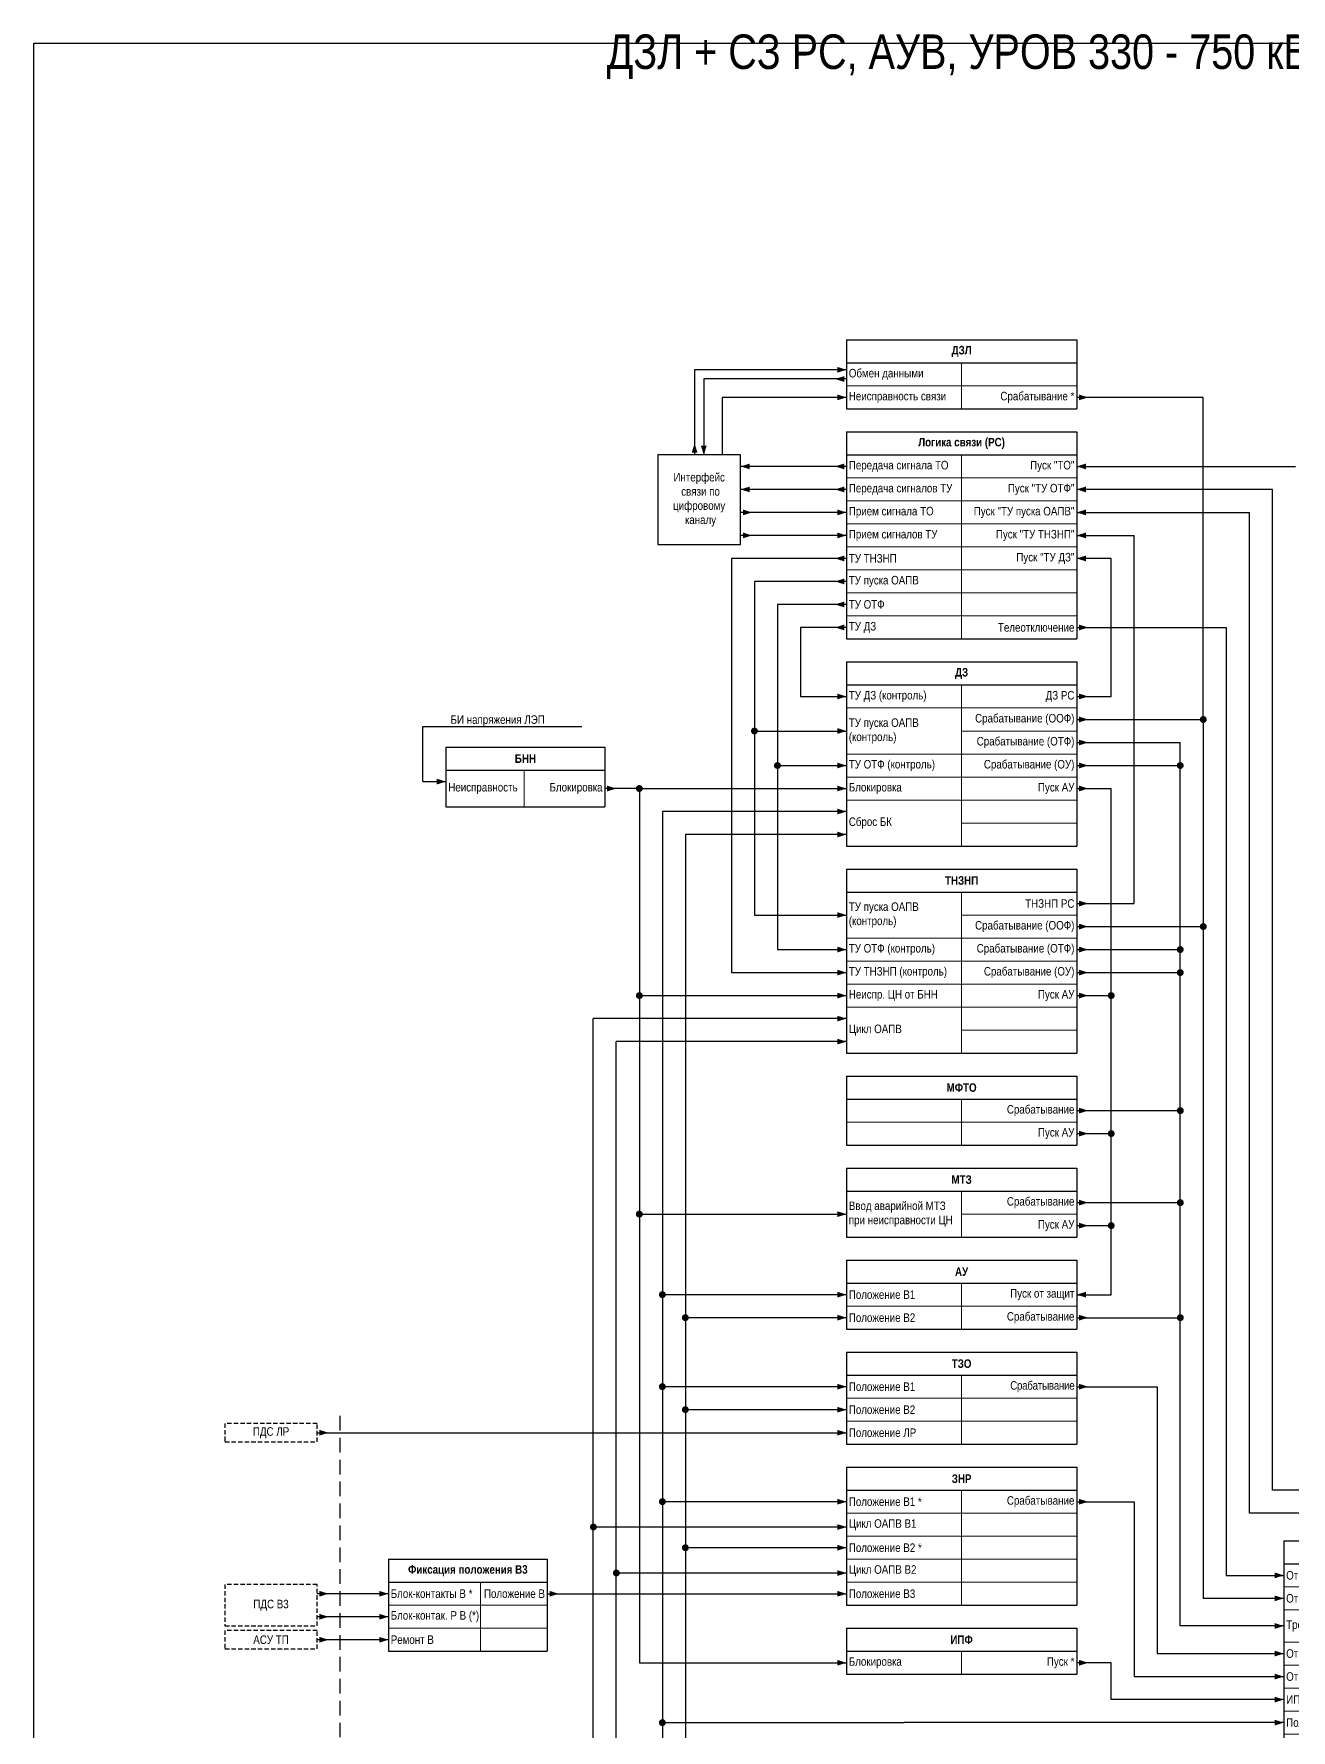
# Model space of a CAD drawing. Header units: millimetres. Extents: x -14593 to 14732, y -17400 to 5232.
# Drawn here: x 3842 to 4388, y -16619 to -15882 of the extents above; entities that cross this region are included whole.
import ezdxf

# ---------------------------------------------------------------- set-up
doc = ezdxf.new("R2010")
doc.units = ezdxf.units.MM
doc.linetypes.add('штриховая2', pattern=[9.525, 6.35, -3.175])
for name, color, linetype, lineweight in [('Основная', 7, 'Continuous', 30), ('Отключение_включение', 1, 'Continuous', 30), ('Цепи внешние', 84, 'Continuous', 30), ('Цепи внутренние', 5, 'Continuous', 30)]:
    doc.layers.add(name, color=color, linetype=linetype, lineweight=lineweight)
doc.styles.add('Narrow', font='ARIALN.TTF')
doc.styles.add('Табл дан', font='ARIALN.TTF')
doc.styles.add('Табл загол', font='ARIALNB.TTF')

# ---------------------------------------------------------------- blocks, each defined once
blk = doc.blocks.new('*T508')
at = {"layer": 'Основная', "color": 0, "linetype": 'ByBlock', "lineweight": -2, "transparency": 16777216}
for p, q in [((0, 0), (100, 0)), ((0, 0), (0, -10)), ((100, 0), (100, -10))]:
    blk.add_line(p, q, dxfattribs=at)
at = {"layer": 'Основная', "color": 0, "linetype": 'ByBlock', "lineweight": 30, "transparency": 16777216}
for p, q in [((0, -10), (100, -10)), ((0, -10), (0, -148)), ((100, -10), (100, -148)), ((0, -148), (100, -148))]:
    blk.add_line(p, q, dxfattribs=at)
at = {"layer": 'Основная', "color": 0, "linetype": 'ByBlock', "lineweight": 18, "transparency": 16777216}
for p, q in [((50, -10), (50, -148)), ((0, -20), (100, -20)), ((0, -30), (100, -30)), ((0, -44), (100, -44)), ((0, -54), (100, -54)), ((0, -64), (100, -64)), ((0, -74), (100, -74)), ((0, -84), (100, -84)), ((0, -94), (100, -94)), ((0, -104), (100, -104)), ((0, -114), (100, -114)), ((0, -124), (100, -124)), ((0, -134), (100, -134))]:
    blk.add_line(p, q, dxfattribs=at)
at = {"layer": 'Основная', "color": 0, "transparency": 16777216, "char_height": 3.7}
for s, insert, width, attachment_point, style in [('{\\C256;Логика отключения}', (50, -5), 97, 5, 'Табл загол'), ('Отключение от ТО', (1, -15), 48, 4, 'Табл дан'), ('Пуск "ТУ пуска ОАПВ"', (99, -15), 48, 6, 'Табл дан'), ('{\\C256;Отключение от БЗ}', (1, -25), 48, 4, 'Табл дан'), ('Пуск "ТУ ОТФ"', (99, -25), 48, 6, 'Табл дан'), ('Трехфазное отключение', (1, -37), 48, 4, 'Табл дан'), ('Пуск "ТО"', (99, -37), 48, 6, 'Табл дан'), ('Отключение от ТЗО', (1, -49), 48, 4, 'Табл дан'), ('Отключение от ЗНР', (1, -59), 48, 4, 'Табл дан'), ('ИПФ *', (1, -69), 48, 4, 'Табл дан'), ('\\A1;Положение В1 *', (1, -79), 48, 4, 'Табл дан'), ('\\A1;Цикл ОАПВ В1', (1, -89), 48, 4, 'Табл дан'), ('Готовность ОАПВ{\\C256; В}1', (1, -99), 48, 4, 'Табл дан'), ('\\A1;Положение В2 *', (1, -109), 48, 4, 'Табл дан'), ('Отключение *', (99, -109), 48, 6, 'Табл дан'), ('\\A1;Цикл ОАПВ В2', (1, -119), 48, 4, 'Табл дан'), ('Пуск УТАПВ', (99, -119), 48, 6, 'Табл дан'), ('Готовность ОАПВ{\\C256; В}2', (1, -129), 48, 4, 'Табл дан'), ('Запрет АПВ', (99, -129), 48, 6, 'Табл дан'), ('Отключение от УРОВ, ЗНР', (1, -141), 48, 4, 'Табл дан')]:
    blk.add_mtext(s, dxfattribs=dict(at, insert=insert, width=width, attachment_point=attachment_point, style=style))
blk = doc.blocks.new('*T509')
at = {"layer": 'Основная', "color": 0, "linetype": 'ByBlock', "lineweight": -2, "transparency": 16777216}
for p, q in [((0, 0), (100, 0)), ((0, 0), (0, -10)), ((100, 0), (100, -10))]:
    blk.add_line(p, q, dxfattribs=at)
at = {"layer": 'Основная', "color": 0, "linetype": 'ByBlock', "lineweight": 30, "transparency": 16777216}
for p, q in [((0, -10), (100, -10)), ((0, -10), (0, -60)), ((100, -10), (100, -60)), ((0, -60), (100, -60))]:
    blk.add_line(p, q, dxfattribs=at)
at = {"layer": 'Основная', "color": 0, "linetype": 'ByBlock', "lineweight": 18, "transparency": 16777216}
for p, q in [((50, -10), (50, -60)), ((0, -20), (100, -20)), ((0, -30), (100, -30)), ((0, -40), (100, -40)), ((0, -50), (100, -50))]:
    blk.add_line(p, q, dxfattribs=at)
at = {"layer": 'Основная', "color": 0, "transparency": 16777216, "char_height": 3.7}
for s, insert, width, attachment_point, style in [('{\\C256;ЗНР}', (50, -5), 97, 5, 'Табл загол'), ('\\A1;Положение В1 *', (1, -15), 48, 4, 'Табл дан'), ('Срабатывание', (99, -15), 48, 6, 'Табл дан'), ('{\\C256;Цикл ОАПВ В1}', (1, -25), 48, 4, 'Табл дан'), ('\\A1;Положение В2 *', (1, -35), 48, 4, 'Табл дан'), ('{\\C256;Цикл ОАПВ }В2', (1, -45), 48, 4, 'Табл дан'), ('\\A1;Положение В3', (1, -55), 48, 4, 'Табл дан')]:
    blk.add_mtext(s, dxfattribs=dict(at, insert=insert, width=width, attachment_point=attachment_point, style=style))
blk = doc.blocks.new('*T510')
at = {"layer": 'Основная', "color": 0, "linetype": 'ByBlock', "lineweight": -2, "transparency": 16777216}
for p, q in [((0, 0), (100, 0)), ((0, 0), (0, -10)), ((100, 0), (100, -10))]:
    blk.add_line(p, q, dxfattribs=at)
at = {"layer": 'Основная', "color": 0, "linetype": 'ByBlock', "lineweight": 30, "transparency": 16777216}
for p, q in [((0, -10), (100, -10)), ((0, -10), (0, -20)), ((100, -10), (100, -20)), ((0, -20), (100, -20))]:
    blk.add_line(p, q, dxfattribs=at)
at = {"layer": 'Основная', "color": 0, "linetype": 'ByBlock', "lineweight": 18, "transparency": 16777216}
blk.add_line((50, -10), (50, -20), dxfattribs=at)
at = {"layer": 'Основная', "color": 0, "transparency": 16777216, "char_height": 3.7}
for s, insert, width, attachment_point, style in [('ИПФ', (50, -5), 97, 5, 'Табл загол'), ('Блокировка', (1, -15), 48, 4, 'Табл дан'), ('Пуск *', (99, -15), 48, 6, 'Табл дан')]:
    blk.add_mtext(s, dxfattribs=dict(at, insert=insert, width=width, attachment_point=attachment_point, style=style))
blk = doc.blocks.new('Point')
at = {"layer": 'Основная', "color": 0, "const_width": 1.5}
blk.add_lwpolyline([(-0.75, 0, 1), (0.75, 0, 1)], format="xyb", close=True, dxfattribs=at)
blk = doc.blocks.new('*T512')
at = {"layer": 'Основная', "color": 0, "linetype": 'ByBlock', "lineweight": -2, "transparency": 16777216}
for p, q in [((0, 0), (100, 0)), ((0, 0), (0, -10)), ((100, 0), (100, -10))]:
    blk.add_line(p, q, dxfattribs=at)
at = {"layer": 'Основная', "color": 0, "linetype": 'ByBlock', "lineweight": 30, "transparency": 16777216}
for p, q in [((0, -10), (100, -10)), ((0, -10), (0, -90)), ((100, -10), (100, -90)), ((0, -90), (100, -90))]:
    blk.add_line(p, q, dxfattribs=at)
at = {"layer": 'Основная', "color": 0, "linetype": 'ByBlock', "lineweight": 18, "transparency": 16777216}
for p, q in [((50, -10), (50, -90)), ((0, -20), (100, -20)), ((0, -30), (100, -30)), ((0, -40), (100, -40)), ((0, -50), (100, -50)), ((0, -60), (100, -60)), ((0, -70), (100, -70)), ((0, -80), (100, -80))]:
    blk.add_line(p, q, dxfattribs=at)
at = {"layer": 'Основная', "color": 0, "transparency": 16777216, "char_height": 3.7}
for s, insert, width, attachment_point, style in [('Логика связи (РС)', (50, -5), 97, 5, 'Табл загол'), ('Передача сигнала ТО ', (1, -15), 48, 4, 'Табл дан'), ('Пуск "ТО"', (99, -15), 48, 6, 'Табл дан'), ('Передача сигналов ТУ', (1, -25), 48, 4, 'Табл дан'), ('Пуск "ТУ ОТФ"', (99, -25), 48, 6, 'Табл дан'), ('Прием сигнала ТО ', (1, -35), 48, 4, 'Табл дан'), ('Пуск "ТУ пуска ОАПВ"', (99, -35), 48, 6, 'Табл дан'), ('Прием сигналов ТУ', (1, -45), 48, 4, 'Табл дан'), ('Пуск "ТУ ТНЗНП" ', (99, -45), 48, 6, 'Табл дан'), ('ТУ ТНЗНП', (1, -55), 48, 4, 'Табл дан'), ('Пуск "ТУ ДЗ"', (99, -55), 48, 6, 'Табл дан'), ('ТУ пуска ОАПВ', (1, -65), 48, 4, 'Табл дан'), ('ТУ ОТФ', (1, -75), 48, 4, 'Табл дан'), ('ТУ ДЗ', (1, -85), 48, 4, 'Табл дан'), ('Телеотключение', (99, -85), 48, 6, 'Табл дан')]:
    blk.add_mtext(s, dxfattribs=dict(at, insert=insert, width=width, attachment_point=attachment_point, style=style))
blk = doc.blocks.new('*T513')
at = {"layer": 'Основная', "color": 0, "linetype": 'ByBlock', "lineweight": -2, "transparency": 16777216}
for p, q in [((0, 0), (100, 0)), ((0, 0), (0, -10)), ((100, 0), (100, -10))]:
    blk.add_line(p, q, dxfattribs=at)
at = {"layer": 'Основная', "color": 0, "linetype": 'ByBlock', "lineweight": 30, "transparency": 16777216}
for p, q in [((0, -10), (100, -10)), ((0, -10), (0, -40)), ((100, -10), (100, -40)), ((0, -40), (100, -40))]:
    blk.add_line(p, q, dxfattribs=at)
at = {"layer": 'Основная', "color": 0, "linetype": 'ByBlock', "lineweight": 18, "transparency": 16777216}
for p, q in [((50, -10), (50, -40)), ((0, -20), (100, -20)), ((0, -30), (100, -30))]:
    blk.add_line(p, q, dxfattribs=at)
at = {"layer": 'Основная', "color": 0, "transparency": 16777216, "char_height": 3.7}
for s, insert, width, attachment_point, style in [('{\\C256;ТЗО}', (50, -5), 97, 5, 'Табл загол'), ('Положение В1', (1, -15), 48, 4, 'Табл дан'), ('{\\T0.95;Срабатывание   }', (99, -15), 48, 6, 'Табл дан'), ('Положение В2', (1, -25), 48, 4, 'Табл дан'), ('Положение ЛР', (1, -35), 48, 4, 'Табл дан')]:
    blk.add_mtext(s, dxfattribs=dict(at, insert=insert, width=width, attachment_point=attachment_point, style=style))
blk = doc.blocks.new('*T511')
at = {"layer": 'Основная', "color": 0, "linetype": 'ByBlock', "lineweight": -2, "transparency": 16777216}
for p, q in [((0, 0), (69, 0)), ((0, 0), (0, -10)), ((69, 0), (69, -10))]:
    blk.add_line(p, q, dxfattribs=at)
at = {"layer": 'Основная', "color": 0, "linetype": 'ByBlock', "lineweight": 30, "transparency": 16777216}
for p, q in [((0, -10), (69, -10)), ((0, -10), (0, -26)), ((69, -10), (69, -26)), ((0, -26), (69, -26))]:
    blk.add_line(p, q, dxfattribs=at)
at = {"layer": 'Основная', "color": 0, "linetype": 'ByBlock', "lineweight": 18, "transparency": 16777216}
blk.add_line((34, -10), (34, -26), dxfattribs=at)
at = {"layer": 'Основная', "color": 0, "transparency": 16777216, "char_height": 3.7}
for s, insert, width, attachment_point, style in [('{\\C256;БНН}', (34.5, -5), 66, 5, 'Табл загол'), ('Неисправность', (1, -18), 32, 4, 'Табл дан'), ('Блокировка', (68, -18), 33, 6, 'Табл дан')]:
    blk.add_mtext(s, dxfattribs=dict(at, insert=insert, width=width, attachment_point=attachment_point, style=style))
blk = doc.blocks.new('*T502')
at = {"layer": 'Основная', "color": 0, "linetype": 'ByBlock', "lineweight": -2, "transparency": 16777216}
for p, q in [((0, 0), (69, 0)), ((0, 0), (0, -10)), ((69, 0), (69, -10))]:
    blk.add_line(p, q, dxfattribs=at)
at = {"layer": 'Основная', "color": 0, "linetype": 'ByBlock', "lineweight": 30, "transparency": 16777216}
for p, q in [((0, -10), (69, -10)), ((0, -10), (0, -40)), ((69, -10), (69, -40)), ((0, -40), (69, -40))]:
    blk.add_line(p, q, dxfattribs=at)
at = {"layer": 'Основная', "color": 0, "linetype": 'ByBlock', "lineweight": 18, "transparency": 16777216}
for p, q in [((40, -10), (40, -40)), ((0, -20), (69, -20)), ((0, -30), (69, -30))]:
    blk.add_line(p, q, dxfattribs=at)
at = {"layer": 'Основная', "color": 0, "transparency": 16777216, "char_height": 3.7}
for s, insert, width, attachment_point, style in [('Фиксация положения В3', (34.5, -5), 66, 5, 'Табл загол'), ('Блок-контакты В *', (1, -15), 38, 4, 'Табл дан'), ('\\A1;Положение В', (68, -15), 27, 6, 'Табл дан'), ('Блок-контак. Р В (*)', (1, -25), 38, 4, 'Табл дан'), ('Ремонт В', (1, -35), 38, 4, 'Табл дан')]:
    blk.add_mtext(s, dxfattribs=dict(at, insert=insert, width=width, attachment_point=attachment_point, style=style))
blk = doc.blocks.new('*T503')
at = {"layer": 'Основная', "color": 0, "linetype": 'ByBlock', "lineweight": -2, "transparency": 16777216}
for p, q in [((0, 0), (100, 0)), ((0, 0), (0, -10)), ((100, 0), (100, -10))]:
    blk.add_line(p, q, dxfattribs=at)
at = {"layer": 'Основная', "color": 0, "linetype": 'ByBlock', "lineweight": 30, "transparency": 16777216}
for p, q in [((0, -10), (100, -10)), ((0, -10), (0, -80)), ((100, -10), (100, -80)), ((0, -80), (100, -80))]:
    blk.add_line(p, q, dxfattribs=at)
at = {"layer": 'Основная', "color": 0, "linetype": 'ByBlock', "lineweight": 18, "transparency": 16777216}
for p, q in [((50, -10), (50, -80)), ((50, -20), (100, -20)), ((0, -30), (100, -30)), ((0, -40), (100, -40)), ((0, -50), (100, -50)), ((0, -60), (100, -60)), ((50, -70), (100, -70))]:
    blk.add_line(p, q, dxfattribs=at)
at = {"layer": 'Основная', "color": 0, "transparency": 16777216, "char_height": 3.7}
for s, insert, width, attachment_point, style in [('{\\C256;ТНЗНП}', (50, -5), 97, 5, 'Табл загол'), ('ТУ пуска ОАПВ (контроль)', (1, -20), 48, 4, 'Табл дан'), ('ТНЗНП РС', (99, -15), 48, 6, 'Табл дан'), ('Срабатывание (ООФ)', (99, -25), 48, 6, 'Табл дан'), ('ТУ ОТФ (контроль)', (1, -35), 48, 4, 'Табл дан'), ('Срабатывание (ОТФ)', (99, -35), 48, 6, 'Табл дан'), ('ТУ ТНЗНП (контроль)', (1, -45), 48, 4, 'Табл дан'), ('Срабатывание (ОУ)', (99, -45), 48, 6, 'Табл дан'), ('{\\C256;Неиспр. ЦН от БНН}', (1, -55), 48, 4, 'Табл дан'), ('Пуск АУ', (99, -55), 48, 6, 'Табл дан'), ('Цикл ОАПВ', (1, -70), 48, 4, 'Табл дан')]:
    blk.add_mtext(s, dxfattribs=dict(at, insert=insert, width=width, attachment_point=attachment_point, style=style))
blk = doc.blocks.new('*T504')
at = {"layer": 'Основная', "color": 0, "linetype": 'ByBlock', "lineweight": -2, "transparency": 16777216}
for p, q in [((0, 0), (100, 0)), ((0, 0), (0, -10)), ((100, 0), (100, -10))]:
    blk.add_line(p, q, dxfattribs=at)
at = {"layer": 'Основная', "color": 0, "linetype": 'ByBlock', "lineweight": 30, "transparency": 16777216}
for p, q in [((0, -10), (100, -10)), ((0, -10), (0, -30)), ((100, -10), (100, -30)), ((0, -30), (100, -30))]:
    blk.add_line(p, q, dxfattribs=at)
at = {"layer": 'Основная', "color": 0, "linetype": 'ByBlock', "lineweight": 18, "transparency": 16777216}
for p, q in [((50, -10), (50, -30)), ((0, -20), (100, -20))]:
    blk.add_line(p, q, dxfattribs=at)
at = {"layer": 'Основная', "color": 0, "transparency": 16777216, "char_height": 3.7}
for s, insert, width, attachment_point, style in [('{\\C256;МФТО}', (50, -5), 97, 5, 'Табл загол'), ('Срабатывание ', (99, -15), 48, 6, 'Табл дан'), ('Пуск АУ', (99, -25), 48, 6, 'Табл дан')]:
    blk.add_mtext(s, dxfattribs=dict(at, insert=insert, width=width, attachment_point=attachment_point, style=style))
blk = doc.blocks.new('*T505')
at = {"layer": 'Основная', "color": 0, "linetype": 'ByBlock', "lineweight": -2, "transparency": 16777216}
for p, q in [((0, 0), (100, 0)), ((0, 0), (0, -10)), ((100, 0), (100, -10))]:
    blk.add_line(p, q, dxfattribs=at)
at = {"layer": 'Основная', "color": 0, "linetype": 'ByBlock', "lineweight": 30, "transparency": 16777216}
for p, q in [((0, -10), (100, -10)), ((0, -10), (0, -30)), ((100, -10), (100, -30)), ((0, -30), (100, -30))]:
    blk.add_line(p, q, dxfattribs=at)
at = {"layer": 'Основная', "color": 0, "linetype": 'ByBlock', "lineweight": 18, "transparency": 16777216}
for p, q in [((50, -10), (50, -30)), ((50, -20), (100, -20))]:
    blk.add_line(p, q, dxfattribs=at)
at = {"layer": 'Основная', "color": 0, "transparency": 16777216, "char_height": 3.7}
for s, insert, width, attachment_point, style in [('{\\C256;МТЗ}', (50, -5), 97, 5, 'Табл загол'), ('Ввод аварийной МТЗ при неисправности ЦН', (1, -20), 48, 4, 'Табл дан'), ('Срабатывание', (99, -15), 48, 6, 'Табл дан'), ('Пуск АУ', (99, -25), 48, 6, 'Табл дан')]:
    blk.add_mtext(s, dxfattribs=dict(at, insert=insert, width=width, attachment_point=attachment_point, style=style))
blk = doc.blocks.new('*T506')
at = {"layer": 'Основная', "color": 0, "linetype": 'ByBlock', "lineweight": -2, "transparency": 16777216}
for p, q in [((0, 0), (100, 0)), ((0, 0), (0, -10)), ((100, 0), (100, -10))]:
    blk.add_line(p, q, dxfattribs=at)
at = {"layer": 'Основная', "color": 0, "linetype": 'ByBlock', "lineweight": 30, "transparency": 16777216}
for p, q in [((0, -10), (100, -10)), ((0, -10), (0, -30)), ((100, -10), (100, -30)), ((0, -30), (100, -30))]:
    blk.add_line(p, q, dxfattribs=at)
at = {"layer": 'Основная', "color": 0, "linetype": 'ByBlock', "lineweight": 18, "transparency": 16777216}
for p, q in [((50, -10), (50, -30)), ((0, -20), (100, -20))]:
    blk.add_line(p, q, dxfattribs=at)
at = {"layer": 'Основная', "color": 0, "transparency": 16777216, "char_height": 3.7}
for s, insert, width, attachment_point, style in [('{\\C256;АУ}', (50, -5), 97, 5, 'Табл загол'), ('Положение В1', (1, -15), 48, 4, 'Табл дан'), ('Пуск от защит', (99, -15), 48, 6, 'Табл дан'), ('Положение В2', (1, -25), 48, 4, 'Табл дан'), ('Срабатывание', (99, -25), 48, 6, 'Табл дан')]:
    blk.add_mtext(s, dxfattribs=dict(at, insert=insert, width=width, attachment_point=attachment_point, style=style))
blk = doc.blocks.new('*T507')
at = {"layer": 'Основная', "color": 0, "linetype": 'ByBlock', "lineweight": -2, "transparency": 16777216}
for p, q in [((0, 0), (100, 0)), ((0, 0), (0, -10)), ((100, 0), (100, -10))]:
    blk.add_line(p, q, dxfattribs=at)
at = {"layer": 'Основная', "color": 0, "linetype": 'ByBlock', "lineweight": 30, "transparency": 16777216}
for p, q in [((0, -10), (100, -10)), ((0, -10), (0, -80)), ((100, -10), (100, -80)), ((0, -80), (100, -80))]:
    blk.add_line(p, q, dxfattribs=at)
at = {"layer": 'Основная', "color": 0, "linetype": 'ByBlock', "lineweight": 18, "transparency": 16777216}
for p, q in [((50, -10), (50, -80)), ((0, -20), (100, -20)), ((50, -30), (100, -30)), ((0, -40), (100, -40)), ((0, -50), (100, -50)), ((0, -60), (100, -60)), ((50, -70), (100, -70))]:
    blk.add_line(p, q, dxfattribs=at)
at = {"layer": 'Основная', "color": 0, "transparency": 16777216, "char_height": 3.7}
for s, insert, width, attachment_point, style in [('{\\C256;ДЗ}', (50, -5), 97, 5, 'Табл загол'), ('ТУ ДЗ (контроль)', (1, -15), 48, 4, 'Табл дан'), ('ДЗ РС', (99, -15), 48, 6, 'Табл дан'), ('ТУ пуска ОАПВ (контроль)', (1, -30), 48, 4, 'Табл дан'), ('Срабатывание (ООФ)', (99, -25), 48, 6, 'Табл дан'), ('Срабатывание (ОТФ)', (99, -35), 48, 6, 'Табл дан'), ('ТУ ОТФ (контроль)', (1, -45), 48, 4, 'Табл дан'), ('Срабатывание (ОУ)', (99, -45), 48, 6, 'Табл дан'), ('{\\C256;Блокировка}', (1, -55), 48, 4, 'Табл дан'), ('Пуск АУ', (99, -55), 48, 6, 'Табл дан'), ('Сброс БК', (1, -70), 48, 4, 'Табл дан')]:
    blk.add_mtext(s, dxfattribs=dict(at, insert=insert, width=width, attachment_point=attachment_point, style=style))
blk = doc.blocks.new('*T523')
at = {"layer": 'Основная', "color": 0, "linetype": 'ByBlock', "lineweight": -2, "transparency": 16777216}
for p, q in [((0, 0), (100, 0)), ((0, 0), (0, -10)), ((100, 0), (100, -10))]:
    blk.add_line(p, q, dxfattribs=at)
at = {"layer": 'Основная', "color": 0, "linetype": 'ByBlock', "lineweight": 30, "transparency": 16777216}
for p, q in [((0, -10), (100, -10)), ((0, -10), (0, -30)), ((100, -10), (100, -30)), ((0, -30), (100, -30))]:
    blk.add_line(p, q, dxfattribs=at)
at = {"layer": 'Основная', "color": 0, "linetype": 'ByBlock', "lineweight": 18, "transparency": 16777216}
for p, q in [((50, -10), (50, -30)), ((0, -20), (100, -20))]:
    blk.add_line(p, q, dxfattribs=at)
at = {"layer": 'Основная', "color": 0, "transparency": 16777216, "char_height": 3.7}
for s, insert, width, attachment_point, style in [('ДЗЛ', (50, -5), 97, 5, 'Табл загол'), ('{\\C256;Обмен данными}', (1, -15), 48, 4, 'Табл дан'), ('{\\C256;Неисправность связи}', (1, -25), 48, 4, 'Табл дан'), ('Срабатывание * ', (99, -25), 48, 6, 'Табл дан')]:
    blk.add_mtext(s, dxfattribs=dict(at, insert=insert, width=width, attachment_point=attachment_point, style=style))

msp = doc.modelspace()

# ---------------------------------------------------------------- linework, layer by layer
at = {"layer": 'Основная', "ltscale": 0.3}
msp.add_lwpolyline([(4149, -16065), (4113, -16065), (4113, -16104), (4149, -16104)], close=True, dxfattribs=at)
at = {"layer": 'Отключение_включение'}
msp.add_lwpolyline([(3842, -15886), (4761, -15886), (4761, -17172), (3842, -17172)], close=True, dxfattribs=at)
at = {"layer": 'Отключение_включение', "ltscale": 0.3}
for points in [[(4300, -16040, 0, 2.5, 0), (4296, -16040, 0, 0, 0)], [(4149, -16070, 0, 2.5, 0), (4153, -16070, 0, 0, 0)], [(4190, -16070, 0, 2.5, 0), (4194, -16070, 0, 0, 0)], [(4295, -16070, 0, 2.5, 0), (4299, -16070, 0, 0, 0)], [(4154, -16090, 0, 2.5, 0), (4150, -16090, 0, 0, 0)], [(4195, -16090, 0, 2.5, 0), (4191, -16090, 0, 0, 0)], [(4300, -16140, 0, 2.5, 0), (4296, -16140, 0, 0, 0)], [(4300, -16180, 0, 2.5, 0), (4296, -16180, 0, 0, 0)], [(4300, -16190, 0, 2.5, 0), (4296, -16190, 0, 0, 0)], [(4300, -16200, 0, 2.5, 0), (4296, -16200, 0, 0, 0)], [(4300, -16270, 0, 2.5, 0), (4296, -16270, 0, 0, 0)], [(4300, -16280, 0, 2.5, 0), (4296, -16280, 0, 0, 0)], [(4300, -16290, 0, 2.5, 0), (4296, -16290, 0, 0, 0)], [(4300, -16350, 0, 2.5, 0), (4296, -16350, 0, 0, 0)], [(4300, -16390, 0, 2.5, 0), (4296, -16390, 0, 0, 0)], [(4300, -16440, 0, 2.5, 0), (4296, -16440, 0, 0, 0)], [(4300, -16470, 0, 2.5, 0), (4296, -16470, 0, 0, 0)], [(4300, -16520, 0, 2.5, 0), (4296, -16520, 0, 0, 0)], [(4385, -16552, 0, 2.5, 0), (4381, -16552, 0, 0, 0)], [(4385, -16562, 0, 2.5, 0), (4381, -16562, 0, 0, 0)], [(4385, -16574, 0, 2.5, 0), (4381, -16574, 0, 0, 0)], [(4385, -16586, 0, 2.5, 0), (4381, -16586, 0, 0, 0)], [(4385, -16596, 0, 2.5, 0), (4381, -16596, 0, 0, 0)]]:
    msp.add_lwpolyline(points, format="xyseb", dxfattribs=at)
for points in [[(4350, -16040), (4295, -16040)], [(4195, -16070), (4149, -16070)], [(4295, -16070), (4390, -16070)], [(4195, -16090), (4149, -16090)], [(4295, -16140), (4360, -16140)], [(4360, -16140), (4360, -16552)], [(4350, -16180), (4350, -16562)], [(4340, -16574), (4340, -16190)], [(4295, -16270), (4350, -16270)], [(4295, -16280), (4340, -16280), (4340, -16280)], [(4295, -16350), (4340, -16350)], [(4295, -16390), (4340, -16390)], [(4295, -16440), (4340, -16440)], [(4295, -16470), (4330, -16470)], [(4295, -16520), (4320, -16520)], [(4360, -16552), (4385, -16552)], [(4385, -16562), (4350, -16562)], [(4385, -16574), (4340, -16574)]]:
    msp.add_lwpolyline(points, dxfattribs=at)
at = {"layer": 'Отключение_включение'}
for points in [[(4350, -16180), (4350, -16040)], [(4295, -16180), (4350, -16180)], [(4295, -16190), (4340, -16190)], [(4295, -16200), (4340, -16200)], [(4295, -16290), (4340, -16290)], [(4330, -16470), (4330, -16586)], [(4320, -16520), (4320, -16596)], [(4330, -16586), (4385, -16586)], [(4320, -16596), (4385, -16596)]]:
    msp.add_lwpolyline(points, dxfattribs=at)
at = {"layer": 'Цепи внешние', "linetype": 'штриховая2', "ltscale": 0.3}
for points in [[(3965, -16486), (3925, -16486), (3925, -16494), (3965, -16494)], [(3965, -16556), (3925, -16556), (3925, -16574), (3965, -16574)], [(3965, -16576), (3925, -16576), (3925, -16584), (3965, -16584)]]:
    msp.add_lwpolyline(points, close=True, dxfattribs=at)
at = {"layer": 'Цепи внешние', "ltscale": 0.3}
for points in [[(3970, -16490, 0, 2.5, 0), (3966, -16490, 0, 0, 0)], [(4195, -16490, 0, 2.5, 0), (4191, -16490, 0, 0, 0)], [(3970, -16560, 0, 2.5, 0), (3966, -16560, 0, 0, 0)], [(3996, -16560, 0, 2.5, 0), (3992, -16560, 0, 0, 0)], [(3970, -16570, 0, 2.5, 0), (3966, -16570, 0, 0, 0)], [(3996, -16570, 0, 2.5, 0), (3992, -16570, 0, 0, 0)], [(3970, -16580, 0, 2.5, 0), (3966, -16580, 0, 0, 0)], [(3996, -16580, 0, 2.5, 0), (3992, -16580, 0, 0, 0)]]:
    msp.add_lwpolyline(points, format="xyseb", dxfattribs=at)
at = {"layer": 'Цепи внешние'}
for points in [[(3965, -16490), (4195, -16490)], [(3996, -16560), (3965, -16560)], [(3996, -16570), (3965, -16570)], [(3996, -16580), (3965, -16580)]]:
    msp.add_lwpolyline(points, dxfattribs=at)
at = {"layer": 'Цепи внутренние', "ltscale": 0.3}
for points in [[(4195, -16028, 0, 2.5, 0), (4191, -16028, 0, 0, 0)], [(4190, -16032, 0, 2.5, 0), (4194, -16032, 0, 0, 0)], [(4195, -16040, 0, 2.5, 0), (4191, -16040, 0, 0, 0)], [(4129, -16060, 0, 2.5, 0), (4129, -16064, 0, 0, 0)], [(4133, -16065, 0, 2.5, 0), (4133, -16061, 0, 0, 0)], [(4149, -16080, 0, 2.5, 0), (4153, -16080, 0, 0, 0)], [(4190, -16080, 0, 2.5, 0), (4194, -16080, 0, 0, 0)], [(4295, -16080, 0, 2.5, 0), (4299, -16080, 0, 0, 0)], [(4295, -16090, 0, 2.5, 0), (4299, -16090, 0, 0, 0)], [(4154, -16100, 0, 2.5, 0), (4150, -16100, 0, 0, 0)], [(4195, -16100, 0, 2.5, 0), (4191, -16100, 0, 0, 0)], [(4295, -16100, 0, 2.5, 0), (4299, -16100, 0, 0, 0)], [(4190, -16110, 0, 2.5, 0), (4194, -16110, 0, 0, 0)], [(4295, -16110, 0, 2.5, 0), (4299, -16110, 0, 0, 0)], [(4190, -16120, 0, 2.5, 0), (4194, -16120, 0, 0, 0)], [(4190, -16130, 0, 2.5, 0), (4194, -16130, 0, 0, 0)], [(4190, -16140, 0, 2.5, 0), (4194, -16140, 0, 0, 0)], [(4195, -16170, 0, 2.5, 0), (4191, -16170, 0, 0, 0)], [(4300, -16170, 0, 2.5, 0), (4296, -16170, 0, 0, 0)], [(4195, -16185, 0, 2.5, 0), (4191, -16185, 0, 0, 0)], [(4195, -16200, 0, 2.5, 0), (4191, -16200, 0, 0, 0)], [(4021, -16207, 0, 2.5, 0), (4017, -16207, 0, 0, 0)], [(4095, -16210, 0, 2.5, 0), (4091, -16210, 0, 0, 0)], [(4195, -16210, 0, 2.5, 0), (4191, -16210, 0, 0, 0)], [(4300, -16210, 0, 2.5, 0), (4296, -16210, 0, 0, 0)], [(4195, -16220, 0, 2.5, 0), (4191, -16220, 0, 0, 0)], [(4195, -16230, 0, 2.5, 0), (4191, -16230, 0, 0, 0)], [(4300, -16260, 0, 2.5, 0), (4296, -16260, 0, 0, 0)], [(4195, -16265, 0, 2.5, 0), (4191, -16265, 0, 0, 0)], [(4195, -16280, 0, 2.5, 0), (4191, -16280, 0, 0, 0)], [(4195, -16290, 0, 2.5, 0), (4191, -16290, 0, 0, 0)], [(4195, -16300, 0, 2.5, 0), (4191, -16300, 0, 0, 0)], [(4300, -16300, 0, 2.5, 0), (4296, -16300, 0, 0, 0)], [(4195, -16310, 0, 2.5, 0), (4191, -16310, 0, 0, 0)], [(4195, -16320, 0, 2.5, 0), (4191, -16320, 0, 0, 0)], [(4300, -16360, 0, 2.5, 0), (4296, -16360, 0, 0, 0)], [(4195, -16395, 0, 2.5, 0), (4191, -16395, 0, 0, 0)], [(4300, -16400, 0, 2.5, 0), (4296, -16400, 0, 0, 0)], [(4195, -16430, 0, 2.5, 0), (4191, -16430, 0, 0, 0)], [(4295, -16430, 0, 2.5, 0), (4299, -16430, 0, 0, 0)], [(4195, -16440, 0, 2.5, 0), (4191, -16440, 0, 0, 0)], [(4195, -16470, 0, 2.5, 0), (4191, -16470, 0, 0, 0)], [(4195, -16480, 0, 2.5, 0), (4191, -16480, 0, 0, 0)], [(4195, -16520, 0, 2.5, 0), (4191, -16520, 0, 0, 0)], [(4195, -16531, 0, 2.5, 0), (4191, -16531, 0, 0, 0)], [(4195, -16540, 0, 2.5, 0), (4191, -16540, 0, 0, 0)], [(4195, -16551, 0, 2.5, 0), (4191, -16551, 0, 0, 0)], [(4070, -16560, 0, 2.5, 0), (4066, -16560, 0, 0, 0)], [(4195, -16560, 0, 2.5, 0), (4191, -16560, 0, 0, 0)], [(4195, -16590, 0, 2.5, 0), (4191, -16590, 0, 0, 0)], [(4300, -16590, 0, 2.5, 0), (4296, -16590, 0, 0, 0)], [(4385, -16606, 0, 2.5, 0), (4381, -16606, 0, 0, 0)], [(4385, -16616, 0, 2.5, 0), (4381, -16616, 0, 0, 0)]]:
    msp.add_lwpolyline(points, format="xyseb", dxfattribs=at)
for points in [[(4195, -16028), (4129, -16028)], [(4129, -16028), (4129, -16065)], [(4133, -16032), (4133, -16065)], [(4195, -16032), (4133, -16032)], [(4141, -16040), (4141, -16065)], [(4195, -16040), (4141, -16040)], [(4195, -16080), (4149, -16080)], [(4380, -16080), (4295, -16080)], [(4380, -16515), (4380, -16080)], [(4295, -16090), (4370, -16090)], [(4370, -16525), (4370, -16090)], [(4195, -16100), (4149, -16100)], [(4295, -16100), (4320, -16100)], [(4320, -16260), (4320, -16100)], [(4145, -16110), (4145, -16290)], [(4195, -16110), (4145, -16110)], [(4155, -16120), (4155, -16265)], [(4195, -16120), (4155, -16120)], [(4165, -16130), (4165, -16280)], [(4195, -16130), (4165, -16130)], [(4195, -16140), (4175, -16140)], [(4155, -16185), (4195, -16185)], [(4165, -16200), (4195, -16200)], [(4105, -16210), (4090, -16210)], [(4115, -16220), (4115, -17045)], [(4195, -16220), (4115, -16220)], [(4125, -16230), (4125, -17045)], [(4195, -16230), (4125, -16230)], [(4295, -16260), (4320, -16260)], [(4155, -16265), (4195, -16265)], [(4165, -16280), (4195, -16280)], [(4145, -16290), (4195, -16290)], [(4195, -16430), (4115, -16430)], [(4295, -16430), (4310, -16430)], [(4195, -16440), (4125, -16440)], [(4195, -16470), (4115, -16470)], [(4195, -16480), (4125, -16480)], [(4195, -16520), (4115, -16520)], [(4195, -16531), (4085, -16531)], [(4195, -16540), (4125, -16540)], [(4195, -16551), (4095, -16551)], [(4310, -16590), (4295, -16590)], [(4385, -16606), (4310, -16606)], [(4385, -16616), (4220, -16616)]]:
    msp.add_lwpolyline(points, dxfattribs=at)
at = {"layer": 'Цепи внутренние'}
for points in [[(4310, -16110), (4295, -16110)], [(4310, -16170), (4310, -16110)], [(4175, -16140), (4175, -16170)], [(4175, -16170), (4195, -16170)], [(4295, -16170), (4310, -16170)], [(4011, -16183), (4080, -16183)], [(4011, -16207), (4011, -16183)], [(4011, -16207), (4021, -16207)], [(4105, -16210), (4105, -16590)], [(4105, -16210), (4195, -16210)], [(4295, -16210), (4310, -16210)], [(4310, -16430), (4310, -16210)], [(4105, -16300), (4195, -16300)], [(4295, -16300), (4310, -16300)], [(4195, -16310), (4085, -16310)], [(4085, -17045), (4085, -16310)], [(4095, -17045), (4095, -16320)], [(4195, -16320), (4095, -16320)], [(4295, -16360), (4310, -16360)], [(4105, -16395), (4195, -16395)], [(4295, -16400), (4310, -16400)], [(4510, -16515), (4380, -16515)], [(4500, -16525), (4370, -16525)], [(4065, -16560), (4195, -16560)], [(4105, -16590), (4195, -16590)], [(4310, -16606), (4310, -16590)], [(4115, -16616), (4220, -16616)]]:
    msp.add_lwpolyline(points, dxfattribs=at)
at = {"layer": 'Цепи внутренние', "linetype": 'штриховая2'}
msp.add_lwpolyline([(3975, -16851), (3975, -16482)], dxfattribs=at)

# ---------------------------------------------------------------- block references
for name, p in [('*T523', (4195, -16015)), ('*T512', (4195, -16055)), ('*T507', (4195, -16155)), ('*T511', (4021, -16192)), ('*T503', (4195, -16245)), ('*T504', (4195, -16335)), ('*T505', (4195, -16375)), ('*T506', (4195, -16415)), ('*T513', (4195, -16455)), ('*T509', (4195, -16505)), ('*T508', (4385, -16537)), ('*T502', (3996, -16544.97)), ('*T510', (4195, -16575))]:
    msp.add_blockref(name, p)
at = {"layer": 'Отключение_включение'}
for p in [(4350, -16180), (4340, -16200), (4350, -16270), (4340, -16280), (4340, -16290), (4340, -16350), (4340, -16390), (4340, -16440)]:
    msp.add_blockref('Point', p, dxfattribs=at)
at = {"layer": 'Цепи внутренние'}
for p in [(4155, -16185), (4165, -16200), (4105, -16210), (4105, -16300), (4310, -16300), (4310, -16360), (4105, -16395), (4310, -16400), (4115, -16430), (4125, -16440), (4115, -16470), (4125, -16480), (4115, -16520), (4085, -16531), (4125, -16540), (4095, -16551), (4115, -16616)]:
    msp.add_blockref('Point', p, dxfattribs=at)

# ---------------------------------------------------------------- texts
at = {"layer": 'Основная', "style": 'Narrow'}
for s, insert, char_height, width, attachment_point in [('ДЗЛ + СЗ РС, АУВ, УРОВ 330 - 750 кВ. Архитектура тип III', (4323.5, -15892), 15, 757, 5), ('Интерфейс\\P связи по цифровому\\P каналу', (4131, -16084.5), 3.7, 36, 5), ('БИ напряжения ЛЭП', (4023, -16183), 3.7, 57, 7), ('ПДС ЛР', (3945, -16490), 3.7, 40, 5), ('ПДС В3', (3945, -16565), 3.7, 40, 5), ('АСУ ТП', (3945, -16580), 3.7, 40, 5)]:
    msp.add_mtext(s, dxfattribs=dict(at, insert=insert, char_height=char_height, width=width, attachment_point=attachment_point))

doc.saveas('drawing.dxf')
